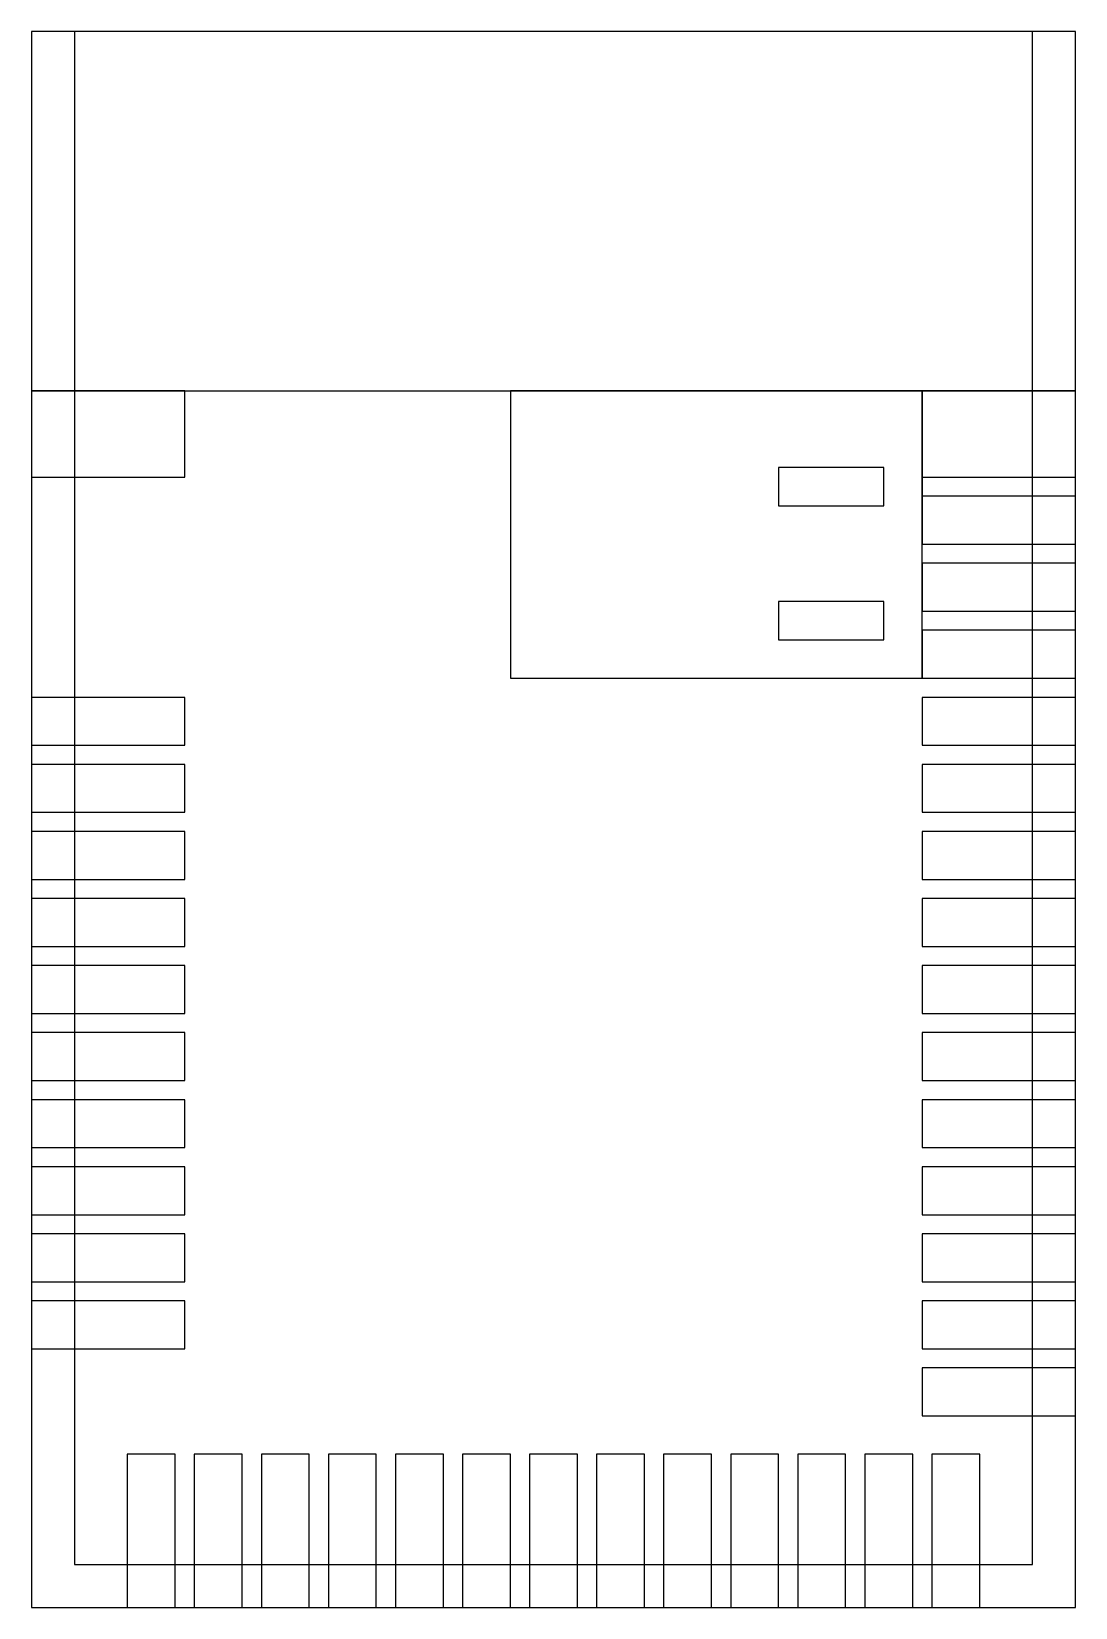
# Model space of a CAD drawing. Header units: millimetres. Extents: x -5.5 to 5.5, y -8.4 to 8.
import ezdxf

# ---------------------------------------------------------------- set-up
doc = ezdxf.new("R2010")
doc.units = ezdxf.units.MM
doc.header["$MEASUREMENT"] = 0

msp = doc.modelspace()

# ---------------------------------------------------------------- linework, layer by layer
for p, q in [((-5.45, 4.25), (-5.45, -8.45)), ((5.45, -8.45), (5.45, 4.25)), ((3.85, 3.35), (3.85, 3.15)), ((-5.45, -8.45), (5.45, -8.45))]:
    msp.add_line(p, q)
for points in [[(-5.45, 4.25), (5.45, 4.25), (5.45, 8), (-5.45, 8)], [(-5, -8), (5, -8), (5, 8), (-5, 8)], [(-5.45, 3.35), (-3.85, 3.35), (-3.85, 4.25), (-5.45, 4.25)], [(-0.45, 1.25), (3.85, 1.25), (3.85, 4.25), (-0.45, 4.25)], [(3.85, 3.35), (5.45, 3.35), (5.45, 4.25), (3.85, 4.25)], [(2.35, 3.05), (3.45, 3.05), (3.45, 3.45), (2.35, 3.45)], [(3.85, 2.65), (5.45, 2.65), (5.45, 3.15), (3.85, 3.15)], [(3.85, 1.95), (5.45, 1.95), (5.45, 2.45), (3.85, 2.45)], [(2.35, 1.65), (3.45, 1.65), (3.45, 2.05), (2.35, 2.05)], [(3.85, 1.25), (5.45, 1.25), (5.45, 1.75), (3.85, 1.75)], [(-5.45, 0.55), (-3.85, 0.55), (-3.85, 1.05), (-5.45, 1.05)], [(3.85, 0.55), (5.45, 0.55), (5.45, 1.05), (3.85, 1.05)], [(-5.45, -0.15), (-3.85, -0.15), (-3.85, 0.35), (-5.45, 0.35)], [(3.85, -0.15), (5.45, -0.15), (5.45, 0.35), (3.85, 0.35)], [(-5.45, -0.85), (-3.85, -0.85), (-3.85, -0.35), (-5.45, -0.35)], [(3.85, -0.85), (5.45, -0.85), (5.45, -0.35), (3.85, -0.35)], [(-5.45, -1.55), (-3.85, -1.55), (-3.85, -1.05), (-5.45, -1.05)], [(3.85, -1.55), (5.45, -1.55), (5.45, -1.05), (3.85, -1.05)], [(-5.45, -2.25), (-3.85, -2.25), (-3.85, -1.75), (-5.45, -1.75)], [(3.85, -2.25), (5.45, -2.25), (5.45, -1.75), (3.85, -1.75)], [(-5.45, -2.95), (-3.85, -2.95), (-3.85, -2.45), (-5.45, -2.45)], [(3.85, -2.95), (5.45, -2.95), (5.45, -2.45), (3.85, -2.45)], [(-5.45, -3.65), (-3.85, -3.65), (-3.85, -3.15), (-5.45, -3.15)], [(3.85, -3.65), (5.45, -3.65), (5.45, -3.15), (3.85, -3.15)], [(-5.45, -4.35), (-3.85, -4.35), (-3.85, -3.85), (-5.45, -3.85)], [(3.85, -4.35), (5.45, -4.35), (5.45, -3.85), (3.85, -3.85)], [(-5.45, -5.05), (-3.85, -5.05), (-3.85, -4.55), (-5.45, -4.55)], [(3.85, -5.05), (5.45, -5.05), (5.45, -4.55), (3.85, -4.55)], [(-5.45, -5.75), (-3.85, -5.75), (-3.85, -5.25), (-5.45, -5.25)], [(3.85, -5.75), (5.45, -5.75), (5.45, -5.25), (3.85, -5.25)], [(3.85, -6.45), (5.45, -6.45), (5.45, -5.95), (3.85, -5.95)], [(-3.95, -8.45), (-3.95, -6.85), (-4.45, -6.85), (-4.45, -8.45)], [(-3.25, -8.45), (-3.25, -6.85), (-3.75, -6.85), (-3.75, -8.45)], [(-2.55, -8.45), (-2.55, -6.85), (-3.05, -6.85), (-3.05, -8.45)], [(-1.85, -8.45), (-1.85, -6.85), (-2.35, -6.85), (-2.35, -8.45)], [(-1.15, -8.45), (-1.15, -6.85), (-1.65, -6.85), (-1.65, -8.45)], [(-0.45, -8.45), (-0.45, -6.85), (-0.95, -6.85), (-0.95, -8.45)], [(0.25, -8.45), (0.25, -6.85), (-0.25, -6.85), (-0.25, -8.45)], [(0.95, -8.45), (0.95, -6.85), (0.45, -6.85), (0.45, -8.45)], [(1.65, -8.45), (1.65, -6.85), (1.15, -6.85), (1.15, -8.45)], [(2.35, -8.45), (2.35, -6.85), (1.85, -6.85), (1.85, -8.45)], [(3.05, -8.45), (3.05, -6.85), (2.55, -6.85), (2.55, -8.45)], [(3.75, -8.45), (3.75, -6.85), (3.25, -6.85), (3.25, -8.45)], [(4.45, -8.45), (4.45, -6.85), (3.95, -6.85), (3.95, -8.45)]]:
    msp.add_lwpolyline(points, close=True)

doc.saveas('drawing.dxf')
